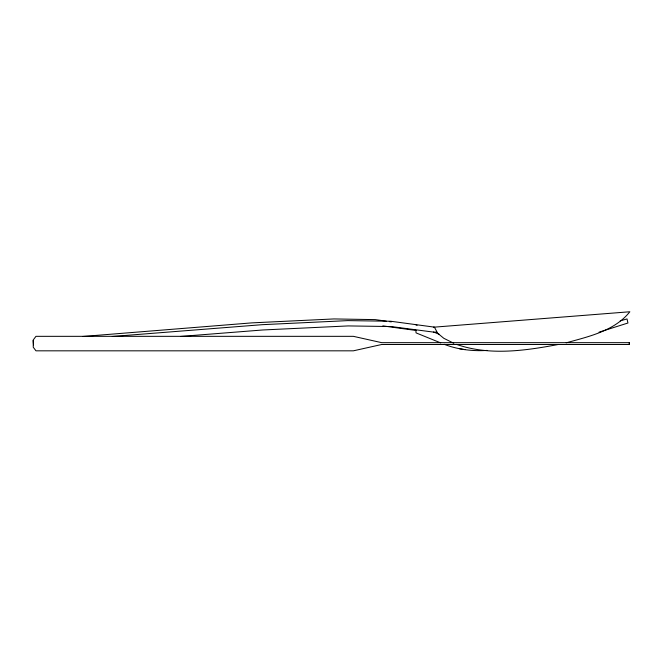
<?xml version="1.0" encoding="UTF-8"?>
<svg xmlns="http://www.w3.org/2000/svg" width="663" height="663" viewBox="0 0 663 663"><rect width="100%" height="100%" fill="white"/><g stroke="black" fill="none" stroke-linecap="round" stroke-linejoin="round"><path stroke-width="0.99" d="M599.029 332.163L627.944 323.014L627.024 318.928L620.228 320.859M566.21 342.821C588.678 336.539 614.609 330.953 629.85 311.759L433.387 327.215M558.536 344.437C525.113 350.752 489.377 355.923 456.475 344.362M82.742 336.481L251.766 322.881L333.961 318.936L375.266 319.616L386.289 321.174M112.304 336.481L262.283 324.679L347.752 320.619L390.689 321.24L434.406 327.141L437.157 332.262M180.518 336.448L262.697 329.983L348.166 325.923L391.112 326.544L435.583 332.378M487.106 350.412C472.586 351.365 457.76 349.558 444.152 344.296M382.833 325.898L416.463 330.53M389.297 321.596L391.294 321.878M459.442 348.73L465.078 349.633M415.394 324.605L417.077 325.293M433.544 331.981L439.113 334.243M440.704 342.895L416.057 332.884L415.842 330.124M453.807 343.293L443.779 338.279L435.947 331.815M33.15 340.467L33.506 344.884M629.394 342.672L629.361 344.487L629.411 342.672L381.731 342.672L353.371 336.332L35.968 336.332L33.249 339.953L33.249 347.205L35.968 350.826L353.371 350.826L381.731 344.487L629.394 344.487L629.394 342.672"/></g></svg>
